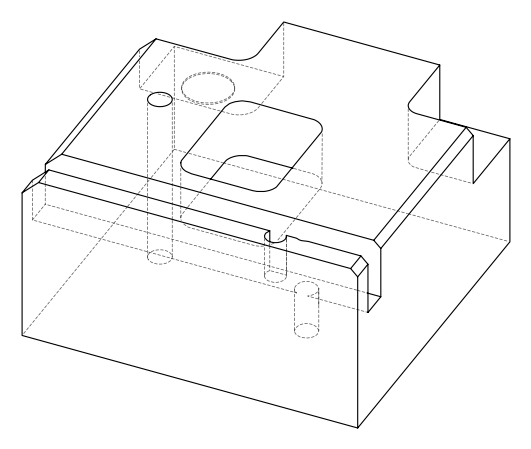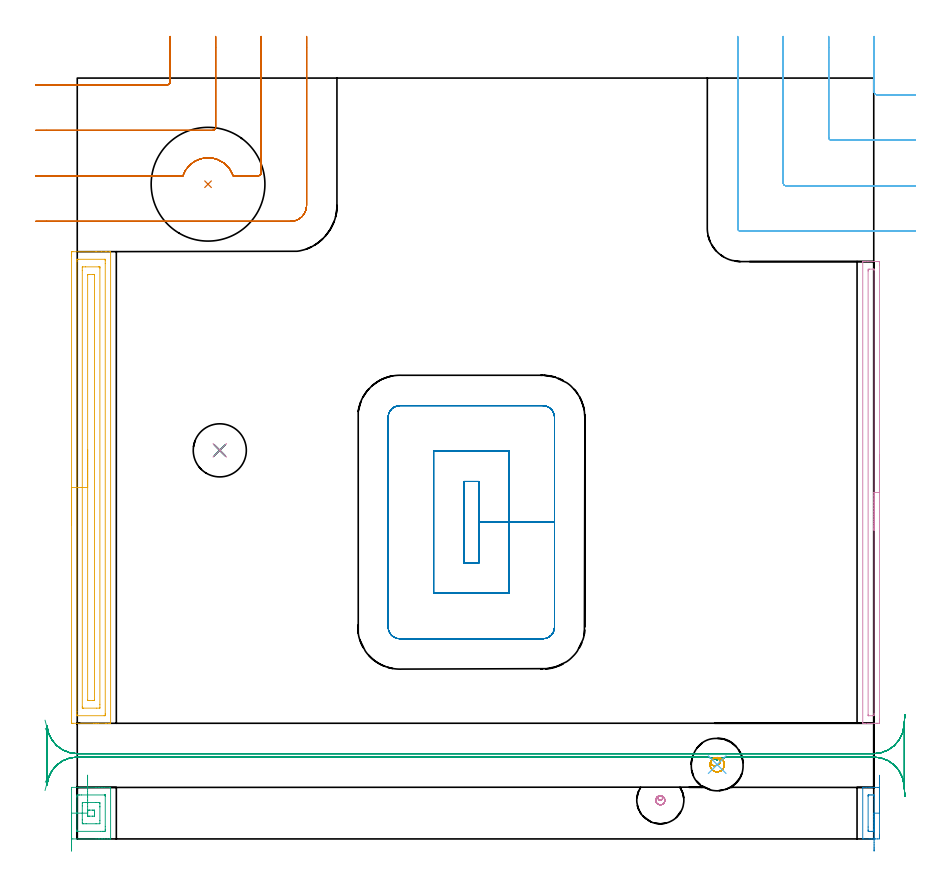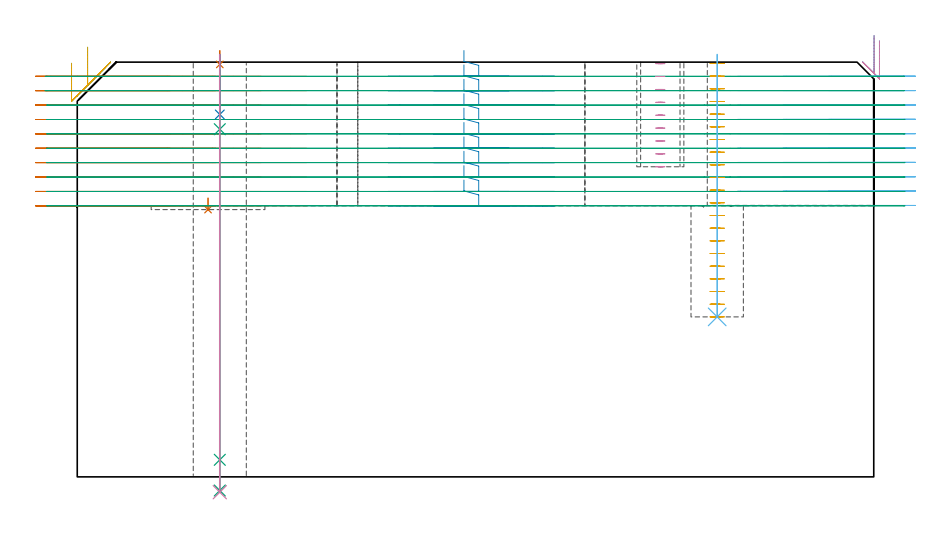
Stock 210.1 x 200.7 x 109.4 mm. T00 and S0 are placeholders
(PLAN: 16 operations, 8 tool changes, 43.3 min)
(1 INDEXABLE_INSERT_DRILL_BLIND_HOLE_FROM_SOLID | STEP1POCKET | UGT0302_009 | 0.02 min | 27487 mm3)
(2 AREA_MILL | FG_CHAMFER_SURFACE | UGT0205_001 | 0.39 min | 161 mm3)
(3 AREA_MILL_1 | FG_CHAMFER_SURFACE_1 | UGT0205_001 | 0.67 min | 1040 mm3)
(4 AREA_MILL_2 | FG_CHAMFER_SURFACE_2 | UGT0205_001 | 2.12 min | 1238 mm3)
(5 AREA_MILL_3 | FG_CHAMFER_SURFACE_3 | UGT0205_001 | 4.21 min | 7218 mm3)
(6 MILL_CORNER_NOTCH_RECTANGULAR | CORNER_NOTCH_RECTANGULAR | NXT0201_012 | Follow Part, ap 4, ae 75% | 5.86 min | 79663 mm3)
(7 MILL_CORNER_NOTCH_RECTANGULAR_1 | CORNER_NOTCH_RECTANGULAR_1 | NXT0201_012 | Follow Part, ap 4, ae 75% | 7.74 min | 90597 mm3)
(8 MILL_RECTANGULAR_POCKET | POCKET_RECTANGULAR_STRAIGHT | NXT0201_012 | Follow Part, ap 4, ae 75% | 8.92 min | 171940 mm3)
(9 MILL_RECTANGULAR_SLOT | SLOT_RECTANGULAR | NXT0201_012 | Follow Part, ap 4, ae 75% | 9.94 min | 134090 mm3)
(10 MILL_BLIND_HOLE_FROM_SOLID_MATERIAL | STEP1POCKET_1 | NXT0201_010 | Spiral | 0.41 min | 2734 mm3)
(11 MILL_BLIND_HOLE_FROM_SOLID_MATERIAL_1 | STEP1POCKET_2 | NXT0201_010 | Spiral | 1.61 min | 4404 mm3)
(12 BORE_BLIND_HOLE | STEP1POCKET_2 | UGT0332_073 | 0.28 min | 4 mm3)
(13 SPOT_DRILL | STEP1HOLE | NXT0321_9005460120000 | 0.03 min | 8 mm3)
(14 DRILL_BLIND_HOLE_INTO_CENTER | STEP1HOLE | UGT0301_207 | 0.06 min | 786 mm3)
(15 GUN_DRILL_THROUGH_HOLE | STEP1HOLE | UGT0307_006 | 0.54 min | 6181 mm3)
(16 DRILL_TO_ENLARGE_THROUGH_HOLE | STEP1HOLE | NXT0301_104 | 0.46 min | 9856 mm3)
(TOOL UGT0302_009 | Indexable Insert Drill 30mm | D30 PA180 FL50 Z2)
(TOOL UGT0205_001 | Chamfer Mill 20 x 3 x 45 deg. | D20 FL50 Z2)
(TOOL NXT0201_012 | ENDMILL 16mm [2P460-1600-NA 1630] | D16 FL38 Z6)
(TOOL NXT0201_010 | ENDMILL 10mm [2P460-1000-NA 1630] | D10 FL30 Z6)
(TOOL UGT0332_073 | 13.8 mm Rough Boring Bar | D13.8)
(TOOL NXT0321_9005460120000 | NC Spot Drill, 142deg, 12mm, Carbide, Uncoated | D12 PA142 FL30 Z2)
(TOOL UGT0301_207 | Twist Drill 9.2 mm | D9.2 PA118 FL80 Z2)
(TOOL UGT0307_006 | Gun Drill 9 mm | D9 PA130 FL24 Z1)
(TOOL NXT0301_104 | Carbide Drill 14mm [860.1-1400-112A1-MM 2214] | D14 PA140 FL123 Z2)
(OP 1 INDEXABLE_INSERT_DRILL_BLIND_HOLE_FROM_SOLID)
G17 G21 G94 G90
T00 M6
G54
G17 G0 G90 X34.5 Y172.7 S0 M3
G43 Z119.4 H0
G94 G81 G98 Z70.5 F250. R73.5
G80
M5
M2
(OP 2 AREA_MILL)
G17 G21 G94 G90
T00 M6
G54
G17 G0 G90 X211.6 Y16.8 S1061 M3
G43 Z119.4 H0
Z115.
G94 G1 Y16.762 Z114.128 F250.
Y16.648 Z113.263
Y16.459 Z112.412
Y16.197 Z111.58
Y15.863 Z110.774
Y15.46 Z110.
Y14.992 Z109.264
Y14.46 Z108.572
Y13.871 Z107.929
Y13.228 Z107.339
Y12.536 Z106.808
Y11.8 Z106.34
Y11.026 Z105.937
Y10.22 Z105.603
Y9.388 Z105.341
Y8.536 Z105.152
Y7.672 Z105.038
Y6.8 Z105.
Y1.017
X211.599 Y0.57 Z105.001
X211.594 Y0.133 Z105.002
X211.59 Y0.009 Z105.004
X211.161 Y0. Z105.433
X210.529 Z106.069
X210.281 Z106.316
X209.648 Z106.949
X209.4 Z107.196
X208.904 Z107.695
X207.446 Y0.001 Z109.153
X207.206 Y0.01 Z109.392
X207.2 Y0.125 Z109.4
Y13.475
X207.206 Y13.59 Z109.392
X207.447 Y13.6 Z109.151
X208.135 Z108.464
X208.904 Z107.695
X209.4 Z107.196
X209.648 Z106.949
X210.281 Z106.316
X210.529 Z106.069
X211.161 Y13.595 Z105.433
X211.59 Y13.591 Z105.004
X211.594 Y13.467 Z105.002
X211.599 Y13.03 Z105.001
X211.6 Y12.586 Z105.
Y6.8
X210.186 Z106.414
Y2.35
X210.185 Y2.152 Z106.415
X210.182 Y2.053 Z106.418
X210.179 Y2.013 Z106.421
X210.093 Y2.008 Z106.507
X209.746 Y2.001 Z106.854
X209.4 Y2. Z107.2
X208.865 Y2.001 Z107.735
X208.698 Y2.006 Z107.902
X208.621 Y2.01 Z107.979
X208.615 Y2.253 Z107.985
Y2.35
X208.614 Y3.144 Z107.986
Y11.25
X208.615 Y11.448 Z107.985
X208.618 Y11.547 Z107.982
X208.621 Y11.587 Z107.979
X208.707 Y11.592 Z107.893
X209.054 Y11.599 Z107.546
X209.4 Y11.6 Z107.2
X209.935 Y11.599 Z106.665
X210.102 Y11.594 Z106.498
X210.179 Y11.59 Z106.421
X210.185 Y11.347 Z106.415
Y11.25
X210.186 Y10.455 Z106.414
Y6.8
Y5.928 Z106.452
Y5.064 Z106.566
Y4.212 Z106.755
Y3.38 Z107.017
Y2.574 Z107.351
Y1.8 Z107.754
Y1.064 Z108.223
Y0.372 Z108.754
Y-0.271 Z109.343
Y-0.86 Z109.986
Y-1.391 Z110.679
Y-1.86 Z111.414
Y-2.263 Z112.188
Y-2.597 Z112.994
Y-2.859 Z113.826
Y-3.048 Z114.678
Y-3.162 Z115.543
Y-3.2 Z116.414
G0 Z119.4
M5
M2
(OP 3 AREA_MILL_1)
G17 G21 G94 G90
T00 M6
G54
G17 G0 G90 X-1.5 Y-3.2 S1061 M3
G43 Z119.4 H0
Z109.1
G94 G1 Y-3.162 Z108.229 F250.
Y-3.048 Z107.364
Y-2.859 Z106.512
Y-2.597 Z105.68
Y-2.263 Z104.874
Y-1.86 Z104.1
Y-1.392 Z103.364
Y-0.86 Z102.672
Y-0.271 Z102.029
Y0.372 Z101.44
Y1.064 Z100.909
Y1.8 Z100.44
Y2.574 Z100.037
Y3.38 Z99.703
Y4.212 Z99.441
Y5.063 Z99.252
Y5.928 Z99.138
Y6.8 Z99.1
Y13.03
X-1.494 Y13.575 Z99.103
X-1.491 Y13.59 Z99.105
X-1.47 Y13.6 Z99.127
X4.961 Z105.555
X5.588 Z106.186
X5.834 Z106.431
X6.462 Z107.059
X6.708 Z107.304
X7.201 Z107.8
X8.606 Z109.205
X8.706 Y13.597 Z109.298
X8.797 Y13.59 Z109.389
X8.8 Y13.475 Z109.4
Y0.125
X8.797 Y0.01 Z109.389
X8.706 Y0.003 Z109.298
X8.606 Y0. Z109.205
X7.963 Z108.562
X7.201 Z107.8
X6.708 Z107.304
X6.462 Z107.059
X5.834 Z106.431
X5.588 Z106.186
X4.961 Z105.555
X-1.156 Z99.441
X-1.474 Y0.004 Z99.123
X-1.492 Y0.01 Z99.105
X-1.498 Y0.029 Z99.098
X-1.5 Y0.57 Z99.1
Y6.8
X-0.086 Z100.514
X-0.085 Y11.049 Z100.515
X-0.083 Y11.25 Z100.517
X-0.079 Y11.585 Z100.521
X0.252 Y11.596 Z100.852
X0.592 Y11.598 Z101.192
X1.122 Y11.6 Z101.722
X7.238 Z107.838
X7.345 Y11.597 Z107.945
X7.363 Y11.595 Z107.963
X7.378 Y11.591 Z107.978
X7.379 Y11.57 Z107.979
X7.384 Y11.452 Z107.984
X7.385 Y11.25 Z107.985
X7.386 Y3.24 Z107.986
X7.385 Y2.551 Z107.985
X7.383 Y2.35 Z107.983
X7.379 Y2.015 Z107.979
X7.048 Y2.004 Z107.648
X6.708 Y2.002 Z107.308
X6.178 Y2. Z106.778
X0.061 Z100.661
X-0.045 Y2.003 Z100.555
X-0.063 Y2.005 Z100.537
X-0.078 Y2.009 Z100.522
X-0.079 Y2.03 Z100.521
X-0.084 Y2.148 Z100.516
X-0.085 Y2.35 Z100.515
X-0.086 Y6.8 Z100.514
X1.328 Z101.928
X1.329 Y8.719 Z101.929
X1.335 Y9.47 Z101.935
X1.344 Y9.593 Z101.944
X2.339 Y9.6 Z102.939
X4.961 Z105.561
X5.708 Y9.599 Z106.308
X5.834 Y9.595 Z106.434
X5.956 Y9.59 Z106.556
X5.964 Y9.47 Z106.564
X5.968 Y9.334 Z106.568
X5.971 Y8.58 Z106.571
Y8.44
Y4.881
X5.964 Y4.13 Z106.564
X5.956 Y4.007 Z106.556
X4.961 Y4. Z105.561
X2.339 Z102.939
X1.592 Y4.001 Z102.192
X1.466 Y4.005 Z102.066
X1.344 Y4.01 Z101.944
X1.336 Y4.13 Z101.936
X1.332 Y4.266 Z101.932
X1.329 Y5.02 Z101.929
Y5.16
X1.328 Y6.8 Z101.928
X2.743 Z103.343
X2.744 Y7.278 Z103.344
X2.746 Y7.439 Z103.346
X2.75 Y7.565 Z103.35
X2.753 Y7.591 Z103.353
X2.772 Y7.593 Z103.372
X2.82 Y7.596 Z103.42
X3.213 Y7.6 Z103.813
X3.301 Z103.901
X4.087 Z104.687
X4.176 Y7.599 Z104.776
X4.474 Y7.593 Z105.074
X4.543 Y7.59 Z105.143
X4.55 Y7.548 Z105.15
X4.552 Y7.497 Z105.152
X4.556 Y7.212 Z105.156
X4.557 Y6.8 Z105.157
X4.556 Y6.322 Z105.156
X4.554 Y6.161 Z105.154
X4.55 Y6.035 Z105.15
X4.547 Y6.009 Z105.147
X4.528 Y6.007 Z105.128
X4.48 Y6.004 Z105.08
X4.087 Y6. Z104.687
X3.999 Z104.599
X3.213 Z103.813
X3.124 Y6.001 Z103.724
X2.826 Y6.007 Z103.426
X2.757 Y6.01 Z103.357
X2.75 Y6.052 Z103.35
X2.748 Y6.103 Z103.348
X2.744 Y6.388 Z103.344
X2.743 Y6.8 Z103.343
X2.741 Y7.672 Z103.379
X2.739 Y8.537 Z103.491
X2.738 Y9.389 Z103.678
X2.736 Y10.221 Z103.939
X2.734 Y11.028 Z104.271
X2.733 Y11.803 Z104.672
X2.731 Y12.539 Z105.14
X2.73 Y13.233 Z105.669
X2.728 Y13.877 Z106.257
X2.727 Y14.468 Z106.899
X2.726 Y15. Z107.59
X2.725 Y15.471 Z108.325
X2.724 Y15.875 Z109.098
Y16.21 Z109.903
X2.723 Y16.474 Z110.735
Y16.665 Z111.586
X2.722 Y16.781 Z112.451
Y16.821 Z113.322
G0 Z119.4
M5
M2
(OP 4 AREA_MILL_2)
G17 G21 G94 G90
T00 M6
G54
G17 G0 G90 X211.6 Y101.4 S1061 M3
G43 Z119.4 H0
Z115.
G94 G1 Y101.362 Z114.128 F250.
Y101.248 Z113.263
Y101.059 Z112.412
Y100.797 Z111.58
Y100.463 Z110.774
Y100.06 Z110.
Y99.591 Z109.264
Y99.06 Z108.572
Y98.471 Z107.929
Y97.828 Z107.34
Y97.136 Z106.808
Y96.4 Z106.34
Y95.626 Z105.937
Y94.82 Z105.603
Y93.988 Z105.341
Y93.136 Z105.152
Y92.272 Z105.038
Y91.4 Z105.
Y31.563
X211.599 Y31.115 Z105.001
X211.595 Y30.675 Z105.002
X211.591 Y30.51 Z105.005
X211.161 Y30.5 Z105.434
X210.887 Z105.708
X210.281 Z106.314
X209.732 Z106.865
X209.4 Z107.196
X208.851 Z107.745
X208.519 Z108.075
X207.856 Z108.743
X207.531 Z109.069
X207.199 Y30.503 Z109.391
X207.2 Y30.668 Z109.4
Y152.132
X207.199 Y152.296 Z109.391
Y152.3
X207.531 Z109.069
X207.856 Z108.743
X208.519 Z108.075
X209.732 Z106.865
X210.281 Z106.314
X210.887 Z105.708
X211.161 Y152.297 Z105.434
X211.591 Y152.29 Z105.005
X211.595 Y152.125 Z105.002
X211.599 Y151.685 Z105.001
X211.6 Y151.24 Z105.
Y91.4
X210.186 Z106.414
X210.185 Y32.997 Z106.415
Y32.901
X210.179 Y32.512 Z106.421
X209.793 Y32.502 Z106.807
X208.707 Y32.5 Z107.893
X208.676 Y32.501 Z107.924
X208.644 Y32.504 Z107.956
X208.624 Y32.51 Z107.976
X208.621 Y32.533 Z107.979
X208.615 Y32.804 Z107.985
X208.614 Y149.803 Z107.986
X208.615 Y149.899 Z107.985
X208.621 Y150.288 Z107.979
X209.007 Y150.298 Z107.593
X210.093 Y150.3 Z106.507
X210.124 Y150.299 Z106.476
X210.156 Y150.296 Z106.444
X210.177 Y150.29 Z106.423
X210.179 Y150.267 Z106.421
X210.185 Y149.996 Z106.415
X210.186 Y91.4 Z106.414
Y90.528 Z106.452
Y89.663 Z106.566
Y88.812 Z106.755
Y87.98 Z107.017
Y87.174 Z107.351
Y86.4 Z107.754
Y85.664 Z108.223
Y84.972 Z108.754
Y84.329 Z109.343
Y83.74 Z109.986
Y83.208 Z110.678
Y82.74 Z111.414
Y82.337 Z112.188
Y82.003 Z112.994
Y81.741 Z113.826
Y81.552 Z114.678
Y81.438 Z115.543
Y81.4 Z116.414
G0 Z119.4
M5
M2
(OP 5 AREA_MILL_3)
G17 G21 G94 G90
T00 M6
G54
G17 G0 G90 X-1.5 Y82.7 S1061 M3
G43 Z119.4 H0
Z109.1
G94 G1 Y82.738 Z108.228 F250.
Y82.852 Z107.364
Y83.041 Z106.512
Y83.303 Z105.68
Y83.637 Z104.874
Y84.04 Z104.1
Y84.508 Z103.364
Y85.04 Z102.672
Y85.629 Z102.029
Y86.272 Z101.44
Y86.964 Z100.908
Y87.7 Z100.44
Y88.474 Z100.037
Y89.28 Z99.703
Y90.112 Z99.441
Y90.964 Z99.252
Y91.828 Z99.138
Y92.7 Z99.1
Y153.751
X-1.499 Y154.292 Z99.101
X-1.497 Y154.64 Z99.102
X-1.493 Y154.89 Z99.104
X-1.156 Y154.9 Z99.441
X4.961 Z105.556
X6.392 Z106.988
X7.582 Z108.177
X8.551 Z109.15
X8.678 Y154.897 Z109.27
X8.798 Y154.89 Z109.388
X8.8 Y154.738 Z109.4
Y30.662
X8.798 Y30.51 Z109.389
X8.678 Y30.503 Z109.27
X8.551 Y30.5 Z109.15
X8.215 Z108.814
X7.582 Z108.177
X5.518 Z106.115
X4.961 Z105.556
X4.366 Z104.961
X-1.156 Z99.441
X-1.438 Y30.504 Z99.159
X-1.492 Y30.51 Z99.105
X-1.499 Y30.566 Z99.099
X-1.5 Y31.108 Z99.1
Y92.7
X-0.086 Z100.514
X-0.085 Y152.306 Z100.515
X-0.084 Y152.507 Z100.516
X-0.08 Y152.852 Z100.52
X-0.079 Y152.886 Z100.521
X-0.024 Y152.891 Z100.576
X0.078 Y152.896 Z100.678
X0.207 Y152.899 Z100.807
X7.198 Z107.798
X7.338 Y152.893 Z107.938
X7.365 Y152.89 Z107.965
X7.379 Y152.881 Z107.979
X7.381 Y152.851 Z107.981
X7.384 Y152.709 Z107.984
X7.385 Y152.507 Z107.985
X7.386 Y151.815 Z107.986
X7.385 Y33.094 Z107.985
X7.384 Y32.893 Z107.984
X7.38 Y32.548 Z107.98
X7.379 Y32.514 Z107.979
X7.324 Y32.509 Z107.924
X7.221 Y32.504 Z107.821
X7.093 Y32.501 Z107.693
X0.102 Z100.702
X-0.038 Y32.507 Z100.562
X-0.065 Y32.51 Z100.535
X-0.079 Y32.519 Z100.521
X-0.081 Y32.549 Z100.519
X-0.084 Y32.691 Z100.516
X-0.085 Y32.893 Z100.515
X-0.086 Y33.585 Z100.514
Y92.7
X1.328 Z101.928
X1.329 Y149.969 Z101.929
X1.332 Y150.721 Z101.932
X1.335 Y150.855 Z101.935
X1.34 Y150.89 Z101.94
X1.378 Y150.894 Z101.978
X1.466 Y150.897 Z102.066
X2.165 Y150.9 Z102.765
X5.66 Z106.26
X5.834 Z106.434
X5.893 Y150.898 Z106.493
X5.939 Y150.894 Z106.539
X5.964 Y150.89 Z106.564
X5.966 Y150.86 Z106.566
X5.97 Y150.721 Z106.57
X5.971 Y150.582 Z106.571
Y35.431
X5.968 Y34.679 Z106.568
X5.965 Y34.545 Z106.565
X5.96 Y34.51 Z106.56
X5.921 Y34.506 Z106.521
X5.834 Y34.503 Z106.434
X5.135 Y34.5 Z105.735
X1.64 Z102.24
X1.466 Z102.066
X1.407 Y34.502 Z102.007
X1.361 Y34.506 Z101.961
X1.336 Y34.51 Z101.936
X1.334 Y34.54 Z101.934
X1.33 Y34.679 Z101.93
X1.329 Y34.818 Z101.929
X1.328 Y92.7 Z101.928
X2.743 Z103.343
Y148.684
X2.746 Y148.812 Z103.346
X2.75 Y148.888 Z103.35
X2.794 Y148.891 Z103.394
X3.213 Y148.9 Z103.813
X3.249 Z103.849
X4.122 Z104.722
X4.498 Y148.893 Z105.098
X4.541 Y148.89 Z105.141
X4.55 Y148.866 Z105.15
X4.555 Y148.817 Z105.155
X4.557 Y148.768 Z105.157
X4.556 Y36.716 Z105.156
X4.554 Y36.588 Z105.154
X4.55 Y36.512 Z105.15
X4.506 Y36.509 Z105.106
X4.087 Y36.5 Z104.687
X4.051 Z104.651
X3.178 Z103.778
X2.802 Y36.507 Z103.402
X2.759 Y36.51 Z103.359
X2.749 Y36.534 Z103.349
X2.745 Y36.583 Z103.345
X2.743 Y36.632 Z103.343
Y92.7
Y93.572 Z103.381
Y94.436 Z103.495
Y95.288 Z103.683
Y96.12 Z103.946
Y96.926 Z104.28
Y97.7 Z104.682
Y98.436 Z105.151
Y99.128 Z105.682
Y99.771 Z106.272
Y100.36 Z106.915
Y100.892 Z107.607
Y101.36 Z108.343
Y101.763 Z109.116
Y102.097 Z109.922
Y102.359 Z110.754
Y102.548 Z111.606
Y102.662 Z112.471
Y102.7 Z113.343
G0 Z119.4
M5
M2
(OP 6 MILL_CORNER_NOTCH_RECTANGULAR)
G17 G21 G94 G90
T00 M6
G54
G17 G0 G90 X210.2 Y211.699 S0 M3
G43 Z119.46 H1
Z105.674
G94 G1 Y208.699 F250.
Y197.096 F500.
G3 X210.996 Y196.3 R0.8
G1 X218.1
X221.1 F250.
G0 Z119.46
X198.2 Y211.7
Z105.674
G1 Y208.7
Y185.097 F500.
G3 X198.997 Y184.3 R0.8
G1 X218.1
X221.1 F250.
G0 Z119.46
X186.2 Y211.7
Z105.674
G1 Y208.7
Y173.097 F500.
G3 X186.997 Y172.3 R0.8
G1 X218.1
X221.1 F250.
G0 Z119.46
X174.2 Y211.7
Z105.674
G1 Y208.7
Y161.097 F500.
G3 X174.997 Y160.3 R0.8
G1 X218.1
X221.1 F250.
G0 Z119.46
X210.2 Y211.699
Z101.888
G1 Y208.699
Y197.096 F500.
G3 X210.996 Y196.3 R0.8
G1 X218.1
X221.1 F250.
G0 Z119.46
X198.2 Y211.7
Z101.888
G1 Y208.7
Y185.097 F500.
G3 X198.997 Y184.3 R0.8
G1 X218.1
X221.1 F250.
G0 Z119.46
X186.2 Y211.7
Z101.888
G1 Y208.7
Y173.097 F500.
G3 X186.997 Y172.3 R0.8
G1 X218.1
X221.1 F250.
G0 Z119.46
X174.2 Y211.7
Z101.888
G1 Y208.7
Y161.097 F500.
G3 X174.997 Y160.3 R0.8
G1 X218.1
X221.1 F250.
G0 Z119.46
X210.2 Y211.699
Z98.102
G1 Y208.699
Y197.096 F500.
G3 X210.996 Y196.3 R0.8
G1 X218.1
X221.1 F250.
G0 Z119.46
X198.2 Y211.7
Z98.102
G1 Y208.7
Y185.097 F500.
G3 X198.997 Y184.3 R0.8
G1 X218.1
X221.1 F250.
G0 Z119.46
X186.2 Y211.7
Z98.102
G1 Y208.7
Y173.097 F500.
G3 X186.997 Y172.3 R0.8
G1 X218.1
X221.1 F250.
G0 Z119.46
X174.2 Y211.7
Z98.102
G1 Y208.7
Y161.097 F500.
G3 X174.997 Y160.3 R0.8
G1 X218.1
X221.1 F250.
G0 Z119.46
X210.2 Y211.699
Z94.316
G1 Y208.699
Y197.096 F500.
G3 X210.996 Y196.3 R0.8
G1 X218.1
X221.1 F250.
G0 Z119.46
X198.2 Y211.7
Z94.316
G1 Y208.7
Y185.097 F500.
G3 X198.997 Y184.3 R0.8
G1 X218.1
X221.1 F250.
G0 Z119.46
X186.2 Y211.7
Z94.316
G1 Y208.7
Y173.097 F500.
G3 X186.997 Y172.3 R0.8
G1 X218.1
X221.1 F250.
G0 Z119.46
X174.2 Y211.7
Z94.316
G1 Y208.7
Y161.097 F500.
G3 X174.997 Y160.3 R0.8
G1 X218.1
X221.1 F250.
G0 Z119.46
X210.2 Y211.699
Z90.53
G1 Y208.699
Y197.096 F500.
G3 X210.996 Y196.3 R0.8
G1 X218.1
X221.1 F250.
G0 Z119.46
X198.2 Y211.7
Z90.53
G1 Y208.7
Y185.097 F500.
G3 X198.997 Y184.3 R0.8
G1 X218.1
X221.1 F250.
G0 Z119.46
X186.2 Y211.7
Z90.53
G1 Y208.7
Y173.097 F500.
G3 X186.997 Y172.3 R0.8
G1 X218.1
X221.1 F250.
G0 Z119.46
X174.2 Y211.7
Z90.53
G1 Y208.7
Y161.097 F500.
G3 X174.997 Y160.3 R0.8
G1 X218.1
X221.1 F250.
G0 Z119.46
X210.2 Y211.699
Z86.744
G1 Y208.699
Y197.096 F500.
G3 X210.996 Y196.3 R0.8
G1 X218.1
X221.1 F250.
G0 Z119.46
X198.2 Y211.7
Z86.744
G1 Y208.7
Y185.097 F500.
G3 X198.997 Y184.3 R0.8
G1 X218.1
X221.1 F250.
G0 Z119.46
X186.2 Y211.7
Z86.744
G1 Y208.7
Y173.097 F500.
G3 X186.997 Y172.3 R0.8
G1 X218.1
X221.1 F250.
G0 Z119.46
X174.2 Y211.7
Z86.744
G1 Y208.7
Y161.097 F500.
G3 X174.997 Y160.3 R0.8
G1 X218.1
X221.1 F250.
G0 Z119.46
X210.2 Y211.699
Z82.958
G1 Y208.699
Y197.096 F500.
G3 X210.996 Y196.3 R0.8
G1 X218.1
X221.1 F250.
G0 Z119.46
X198.2 Y211.7
Z82.958
G1 Y208.7
Y185.097 F500.
G3 X198.997 Y184.3 R0.8
G1 X218.1
X221.1 F250.
G0 Z119.46
X186.2 Y211.7
Z82.958
G1 Y208.7
Y173.097 F500.
G3 X186.997 Y172.3 R0.8
G1 X218.1
X221.1 F250.
G0 Z119.46
X174.2 Y211.7
Z82.958
G1 Y208.7
Y161.097 F500.
G3 X174.997 Y160.3 R0.8
G1 X218.1
X221.1 F250.
G0 Z119.46
X210.2 Y211.699
Z79.172
G1 Y208.699
Y197.096 F500.
G3 X210.996 Y196.3 R0.8
G1 X218.1
X221.1 F250.
G0 Z119.46
X198.2 Y211.7
Z79.172
G1 Y208.7
Y185.097 F500.
G3 X198.997 Y184.3 R0.8
G1 X218.1
X221.1 F250.
G0 Z119.46
X186.2 Y211.7
Z79.172
G1 Y208.7
Y173.097 F500.
G3 X186.997 Y172.3 R0.8
G1 X218.1
X221.1 F250.
G0 Z119.46
X174.2 Y211.7
Z79.172
G1 Y208.7
Y161.097 F500.
G3 X174.997 Y160.3 R0.8
G1 X218.1
X221.1 F250.
G0 Z119.46
X210.2 Y211.699
Z75.386
G1 Y208.699
Y197.096 F500.
G3 X210.996 Y196.3 R0.8
G1 X218.1
X221.1 F250.
G0 Z119.46
X198.2 Y211.7
Z75.386
G1 Y208.7
Y185.097 F500.
G3 X198.997 Y184.3 R0.8
G1 X218.1
X221.1 F250.
G0 Z119.46
X186.2 Y211.7
Z75.386
G1 Y208.7
Y173.097 F500.
G3 X186.997 Y172.3 R0.8
G1 X218.1
X221.1 F250.
G0 Z119.46
X174.2 Y211.7
Z75.386
G1 Y208.7
Y161.097 F500.
G3 X174.997 Y160.3 R0.8
G1 X218.1
X221.1 F250.
G0 Z119.46
X210.2 Y211.699
Z71.6
G1 Y208.699
Y197.096 F500.
G3 X210.996 Y196.3 R0.8
G1 X218.1
X221.1 F250.
G0 Z119.46
X198.2 Y211.7
Z71.6
G1 Y208.7
Y185.097 F500.
G3 X198.997 Y184.3 R0.8
G1 X218.1
X221.1 F250.
G0 Z119.46
X186.2 Y211.7
Z71.6
G1 Y208.7
Y173.097 F500.
G3 X186.997 Y172.3 R0.8
G1 X218.1
X221.1 F250.
G0 Z119.46
X174.2 Y211.7
Z71.6
G1 Y208.7
Y161.097 F500.
G3 X174.997 Y160.3 R0.8
G1 X218.1
X221.1 F250.
G0 Z119.46
M5
M2
(OP 7 MILL_CORNER_NOTCH_RECTANGULAR_1)
G17 G21 G94 G90
T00 M6
G54
G17 G0 G90 X-11. Y198.9 S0 M3
G43 Z119.46 H1
Z105.664
G94 G1 X-8. F250.
X23.704 F500.
G3 X24.5 Y199.696 R0.8
G1 Y208.7
Y211.7 F250.
G0 Z119.46
X-11. Y186.9
Z105.664
G1 X-8.
X35.703 F500.
G3 X36.5 Y187.697 R0.8
G1 Y208.7
Y211.7 F250.
G0 Z119.46
X-11. Y174.9
Z105.664
G1 X-8.
X27.856 F500.
G2 X37.01 Y179.233 R7.
X41.143 Y174.9 R7.
G1 X47.703
G3 X48.5 Y175.697 R0.8
G1 Y208.7
Y211.7 F250.
G0 Z119.46
X-11. Y162.9
Z105.664
G1 X-8.
X56.3 F500.
G3 X60.5 Y167.1 R4.2
G1 Y208.7
Y211.7 F250.
G0 Z119.46
X-11. Y198.9
Z101.868
G1 X-8.
X23.704 F500.
G3 X24.5 Y199.696 R0.8
G1 Y208.7
Y211.7 F250.
G0 Z119.46
X-11. Y186.9
Z101.868
G1 X-8.
X35.703 F500.
G3 X36.5 Y187.697 R0.8
G1 Y208.7
Y211.7 F250.
G0 Z119.46
X-11. Y174.9
Z101.868
G1 X-8.
X27.857 F500.
G2 X37.01 Y179.233 R7.
X41.142 Y174.9 R7.005
G1 X47.703
G3 X48.5 Y175.697 R0.8
G1 Y208.7
Y211.7 F250.
G0 Z119.46
X-11. Y162.9
Z101.868
G1 X-8.
X56.3 F500.
G3 X60.5 Y167.1 R4.2
G1 Y208.7
Y211.7 F250.
G0 Z119.46
X-11. Y198.9
Z98.072
G1 X-8.
X23.704 F500.
G3 X24.5 Y199.696 R0.8
G1 Y208.7
Y211.7 F250.
G0 Z119.46
X-11. Y186.9
Z98.072
G1 X-8.
X35.703 F500.
G3 X36.5 Y187.697 R0.8
G1 Y208.7
Y211.7 F250.
G0 Z119.46
X-11. Y174.9
Z98.072
G1 X-8.
X27.857 F500.
G2 X37.01 Y179.233 R7.
X41.14 Y174.9 R7.007
G1 X47.703
G3 X48.5 Y175.697 R0.8
G1 Y208.7
Y211.7 F250.
G0 Z119.46
X-11. Y162.9
Z98.072
G1 X-8.
X56.3 F500.
G3 X60.5 Y167.1 R4.2
G1 Y208.7
Y211.7 F250.
G0 Z119.46
X-11. Y198.9
Z94.276
G1 X-8.
X23.704 F500.
G3 X24.5 Y199.696 R0.8
G1 Y208.7
Y211.7 F250.
G0 Z119.46
X-11. Y186.9
Z94.276
G1 X-8.
X35.703 F500.
G3 X36.5 Y187.697 R0.8
G1 Y208.7
Y211.7 F250.
G0 Z119.46
X-11. Y174.9
Z94.276
G1 X-8.
X27.856 F500.
G2 X36.494 Y179.409 R6.999
X37.013 Y179.232 R6.999
X41.14 Y174.9 R7.007
G1 X47.703
G3 X48.5 Y175.697 R0.8
G1 Y208.7
Y211.7 F250.
G0 Z119.46
X-11. Y162.9
Z94.276
G1 X-8.
X56.3 F500.
G3 X60.5 Y167.1 R4.2
G1 Y208.7
Y211.7 F250.
G0 Z119.46
X-11. Y198.9
Z90.48
G1 X-8.
X23.704 F500.
G3 X24.5 Y199.696 R0.8
G1 Y208.7
Y211.7 F250.
G0 Z119.46
X-11. Y186.9
Z90.48
G1 X-8.
X35.703 F500.
G3 X36.5 Y187.697 R0.8
G1 Y208.7
Y211.7 F250.
G0 Z119.46
X-11. Y174.9
Z90.48
G1 X-8.
X27.856 F500.
G2 X36.957 Y179.254 R7.
G1 X37.013 Y179.233
G2 X41.14 Y174.9 R7.007
G1 X47.703
G3 X48.5 Y175.697 R0.8
G1 Y208.7
Y211.7 F250.
G0 Z119.46
X-11. Y162.9
Z90.48
G1 X-8.
X56.3 F500.
G3 X60.5 Y167.1 R4.2
G1 Y208.7
Y211.7 F250.
G0 Z119.46
X-11. Y198.9
Z86.684
G1 X-8.
X23.704 F500.
G3 X24.5 Y199.696 R0.8
G1 Y208.7
Y211.7 F250.
G0 Z119.46
X-11. Y186.9
Z86.684
G1 X-8.
X35.703 F500.
G3 X36.5 Y187.697 R0.8
G1 Y208.7
Y211.7 F250.
G0 Z119.46
X-11. Y174.9
Z86.684
G1 X-8.
X27.862 F500.
G2 X35.745 Y179.587 R7.008
X36.504 Y179.406 R7.
X41.139 Y174.9 R7.004
G1 X47.703
G3 X48.5 Y175.697 R0.8
G1 Y208.7
Y211.7 F250.
G0 Z119.46
X-11. Y162.9
Z86.684
G1 X-8.
X56.3 F500.
G3 X60.5 Y167.1 R4.2
G1 Y208.7
Y211.7 F250.
G0 Z119.46
X-11. Y198.9
Z82.888
G1 X-8.
X23.704 F500.
G3 X24.5 Y199.696 R0.8
G1 Y208.7
Y211.7 F250.
G0 Z119.46
X-11. Y186.9
Z82.888
G1 X-8.
X35.703 F500.
G3 X36.5 Y187.697 R0.8
G1 Y208.7
Y211.7 F250.
G0 Z119.46
X-11. Y174.9
Z82.888
G1 X-8.
X27.862 F500.
G2 X35.749 Y179.587 R7.008
X36.501 Y179.407 R7.
X41.139 Y174.9 R7.004
G1 X47.703
G3 X48.5 Y175.697 R0.8
G1 Y208.7
Y211.7 F250.
G0 Z119.46
X-11. Y162.9
Z82.888
G1 X-8.
X56.3 F500.
G3 X60.5 Y167.1 R4.2
G1 Y208.7
Y211.7 F250.
G0 Z119.46
X-11. Y198.9
Z79.092
G1 X-8.
X23.704 F500.
G3 X24.5 Y199.696 R0.8
G1 Y208.7
Y211.7 F250.
G0 Z119.46
X-11. Y186.9
Z79.092
G1 X-8.
X35.703 F500.
G3 X36.5 Y187.697 R0.8
G1 Y208.7
Y211.7 F250.
G0 Z119.46
X-11. Y174.9
Z79.092
G1 X-8.
X27.856 F500.
G2 X37.01 Y179.233 R7.
X41.138 Y174.9 R7.005
G1 X47.703
G3 X48.5 Y175.697 R0.8
G1 Y208.7
Y211.7 F250.
G0 Z119.46
X-11. Y162.9
Z79.092
G1 X-8.
X56.3 F500.
G3 X60.5 Y167.1 R4.2
G1 Y208.7
Y211.7 F250.
G0 Z119.46
X-11. Y198.9
Z75.296
G1 X-8.
X23.704 F500.
G3 X24.5 Y199.696 R0.8
G1 Y208.7
Y211.7 F250.
G0 Z119.46
X-11. Y186.9
Z75.296
G1 X-8.
X35.703 F500.
G3 X36.5 Y187.697 R0.8
G1 Y208.7
Y211.7 F250.
G0 Z119.46
X-11. Y174.9
Z75.296
G1 X-8.
X27.857 F500.
G2 X37.01 Y179.233 R7.001
X40.213 Y176.736 R7.015
X41.138 Y174.9 R7.005
G1 X47.703
G3 X48.5 Y175.697 R0.8
G1 Y208.7
Y211.7 F250.
G0 Z119.46
X-11. Y162.9
Z75.296
G1 X-8.
X56.3 F500.
G3 X60.5 Y167.1 R4.2
G1 Y208.7
Y211.7 F250.
G0 Z119.46
X-11. Y198.9
Z71.5
G1 X-8.
X23.704 F500.
G3 X24.5 Y199.696 R0.8
G1 Y208.7
Y211.7 F250.
G0 Z119.46
X-11. Y186.9
Z71.5
G1 X-8.
X35.703 F500.
G3 X36.5 Y187.697 R0.8
G1 Y208.7
Y211.7 F250.
G0 Z119.46
X-11. Y174.9
Z71.5
G1 X-8.
X27.861 F500.
G2 X36.427 Y179.428 R7.006
X36.921 Y179.267 R7.001
G1 X37.052 Y179.217
G2 X41.14 Y174.9 R7.015
G1 X47.703
G3 X48.5 Y175.697 R0.8
G1 Y208.7
Y211.7 F250.
G0 Z119.46
X-11. Y162.9
Z71.5
G1 X-8.
X56.3 F500.
G3 X60.5 Y167.1 R4.2
G1 Y208.7
Y211.7 F250.
G0 Z119.46
M5
M2
(OP 8 MILL_RECTANGULAR_POCKET)
G17 G21 G94 G90
T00 M6
G54
G17 G0 G90 X102. Y83.513 S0 M3
G43 Z119.46 H1
Z112.46
G94 G1 Y72.8 Z109.59 F250.
X105.9 Z108.545
Y83.55 Z105.664
Y94.3 F500.
X102.
Y72.8
X105.9
Y83.55
X113.9
Y102.3
X94.
Y64.8
X113.9
Y83.55
X125.9
Y111.2
G3 X122.8 Y114.3 R3.1
G1 X85.1
G3 X82. Y111.2 R3.1
G1 Y55.9
G3 X85.1 Y52.8 R3.1
G1 X122.8
G3 X125.9 Y55.9 R3.1
G1 Y83.55
Y84.55
G0 X102. Y83.513 Z108.664
G1 Y72.8 Z105.794 F250.
X105.9 Z104.749
Y83.55 Z101.868
Y94.3 F500.
X102.
Y72.8
X105.9
Y83.55
X113.9
Y102.3
X94.
Y64.8
X113.9
Y83.55
X125.9
Y111.2
G3 X122.8 Y114.3 R3.1
G1 X85.1
G3 X82. Y111.2 R3.1
G1 Y55.9
G3 X85.1 Y52.8 R3.1
G1 X122.8
G3 X125.9 Y55.9 R3.1
G1 Y83.55
Y84.55
G0 X102. Y83.513 Z104.868
G1 Y72.8 Z101.998 F250.
X105.9 Z100.953
Y83.55 Z98.072
Y94.3 F500.
X102.
Y72.8
X105.9
Y83.55
X113.9
Y102.3
X94.
Y64.8
X113.9
Y83.55
X125.9
Y111.2
G3 X122.8 Y114.3 R3.1
G1 X85.1
G3 X82. Y111.2 R3.1
G1 Y55.9
G3 X85.1 Y52.8 R3.1
G1 X122.8
G3 X125.9 Y55.9 R3.1
G1 Y83.55
Y84.55
G0 X102. Y83.513 Z101.072
G1 Y72.8 Z98.202 F250.
X105.9 Z97.157
Y83.55 Z94.276
Y94.3 F500.
X102.
Y72.8
X105.9
Y83.55
X113.9
Y102.3
X94.
Y64.8
X113.9
Y83.55
X125.9
Y111.2
G3 X122.8 Y114.3 R3.1
G1 X85.1
G3 X82. Y111.2 R3.1
G1 Y55.9
G3 X85.1 Y52.8 R3.1
G1 X122.8
G3 X125.9 Y55.9 R3.1
G1 Y83.55
Y84.55
G0 X102. Y83.513 Z97.276
G1 Y72.8 Z94.406 F250.
X105.9 Z93.361
Y83.55 Z90.48
Y94.3 F500.
X102.
Y72.8
X105.9
Y83.55
X113.9
Y102.3
X94.
Y64.8
X113.9
Y83.55
X125.9
Y111.2
G3 X122.8 Y114.3 R3.1
G1 X85.1
G3 X82. Y111.2 R3.1
G1 Y55.9
G3 X85.1 Y52.8 R3.1
G1 X122.8
G3 X125.9 Y55.9 R3.1
G1 Y83.55
Y84.55
G0 X102. Y83.513 Z93.48
G1 Y72.8 Z90.61 F250.
X105.9 Z89.565
Y83.55 Z86.684
Y94.3 F500.
X102.
Y72.8
X105.9
Y83.55
X113.9
Y102.3
X94.
Y64.8
X113.9
Y83.55
X125.9
Y111.2
G3 X122.8 Y114.3 R3.1
G1 X85.1
G3 X82. Y111.2 R3.1
G1 Y55.9
G3 X85.1 Y52.8 R3.1
G1 X122.8
G3 X125.9 Y55.9 R3.1
G1 Y83.55
Y84.55
G0 X102. Y83.513 Z89.684
G1 Y72.8 Z86.814 F250.
X105.9 Z85.769
Y83.55 Z82.888
Y94.3 F500.
X102.
Y72.8
X105.9
Y83.55
X113.9
Y102.3
X94.
Y64.8
X113.9
Y83.55
X125.9
Y111.2
G3 X122.8 Y114.3 R3.1
G1 X85.1
G3 X82. Y111.2 R3.1
G1 Y55.9
G3 X85.1 Y52.8 R3.1
G1 X122.8
G3 X125.9 Y55.9 R3.1
G1 Y83.55
Y84.55
G0 X102. Y83.513 Z85.888
G1 Y72.8 Z83.017 F250.
X105.9 Z81.972
Y83.55 Z79.092
Y94.3 F500.
X102.
Y72.8
X105.9
Y83.55
X113.9
Y102.3
X94.
Y64.8
X113.9
Y83.55
X125.9
Y111.2
G3 X122.8 Y114.3 R3.1
G1 X85.1
G3 X82. Y111.2 R3.1
G1 Y55.9
G3 X85.1 Y52.8 R3.1
G1 X122.8
G3 X125.9 Y55.9 R3.1
G1 Y83.55
Y84.55
G0 X102. Y83.513 Z82.092
G1 Y72.8 Z79.221 F250.
X105.9 Z78.176
Y83.55 Z75.296
Y94.3 F500.
X102.
Y72.8
X105.9
Y83.55
X113.9
Y102.3
X94.
Y64.8
X113.9
Y83.55
X125.9
Y111.2
G3 X122.8 Y114.3 R3.1
G1 X85.1
G3 X82. Y111.2 R3.1
G1 Y55.9
G3 X85.1 Y52.8 R3.1
G1 X122.8
G3 X125.9 Y55.9 R3.1
G1 Y83.55
Y84.55
G0 X102. Y83.513 Z78.296
G1 Y72.8 Z75.425 F250.
X105.9 Z74.38
Y83.55 Z71.5
Y94.3 F500.
X102.
Y72.8
X105.9
Y83.55
X113.9
Y102.3
X94.
Y64.8
X113.9
Y83.55
X125.9
Y111.2
G3 X122.8 Y114.3 R3.1
G1 X85.1
G3 X82. Y111.2 R3.1
G1 Y55.9
G3 X85.1 Y52.8 R3.1
G1 X122.8
G3 X125.9 Y55.9 R3.1
G1 Y83.55
Y84.55
G0 Z119.46
M5
M2
(OP 9 MILL_RECTANGULAR_SLOT)
G17 G21 G94 G90
T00 M6
G54
G17 G0 G90 X-8.436 Y14.952 S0 M3
G43 Z119.46 H1
Z105.664
G94 G1 X-6.952 Y17.559 F250.
G2 X0. Y21.6 R8. F500.
G1 X165.393
G2 X168.8 Y20.838 R8.
X172.207 Y21.6 R8.
G1 X210.1
G2 X218.046 Y14.532 R8.
G1 X218.075 Y14.53
G3 X218.1 Y15.156 R8.
G1 Y28.947
G3 X218.076 Y29.571 R8.
G1 X218.046 Y29.569
G2 X210.1 Y22.5 R8.
G1 X0.
G2 X-6.952 Y26.541 R8.
G1 X-8.436 Y29.148 F250.
G0 X-8.503 Y12.763 Z101.868
G1 X-7.73 Y15.661
G2 X0. Y21.6 R8. F500.
G1 X165.393
G2 X168.8 Y20.838 R8.
X172.207 Y21.6 R8.
G1 X210.1
G2 X218.07 Y14.292 R8.
G1 X218.1
Y29.808
X218.07
G2 X210.1 Y22.5 R8.
G1 X0.
G2 X-7.73 Y28.439 R8.
G1 X-8.503 Y31.337 F250.
G0 Z119.46
X218.33 Y32.796
Z98.072
G1 X218.07 Y29.808
G2 X210.1 Y22.5 R8. F500.
G1 X0.
G2 X-7.97 Y29.808 R8.
G1 X-8.
Y14.292
X-7.97
G2 X0. Y21.6 R8.
G1 X165.393
G2 X168.8 Y20.838 R8.
X172.207 Y21.6 R8.
G1 X210.1
G2 X218.07 Y14.292 R8.
G1 X218.33 Y11.304 F250.
G0 Y32.796 Z94.276
G1 X218.07 Y29.808
G2 X210.1 Y22.5 R8. F500.
G1 X0.
G2 X-7.97 Y29.808 R8.
G1 X-8.
Y14.292
X-7.97
G2 X0. Y21.6 R8.
G1 X165.393
G2 X168.8 Y20.838 R8.
X172.207 Y21.6 R8.
G1 X210.1
G2 X218.07 Y14.292 R8.
G1 X218.33 Y11.304 F250.
G0 Y32.796 Z90.48
G1 X218.07 Y29.808
G2 X210.1 Y22.5 R8. F500.
G1 X0.
G2 X-7.97 Y29.808 R8.
G1 X-8.
Y14.292
X-7.97
G2 X0. Y21.6 R8.
G1 X165.393
G2 X168.8 Y20.838 R8.
X172.207 Y21.6 R8.
G1 X210.1
G2 X218.07 Y14.292 R8.
G1 X218.33 Y11.304 F250.
G0 Y32.796 Z86.684
G1 X218.07 Y29.808
G2 X210.1 Y22.5 R8. F500.
G1 X0.
G2 X-7.97 Y29.808 R8.
G1 X-8.
Y14.292
X-7.97
G2 X0. Y21.6 R8.
G1 X165.393
G2 X168.8 Y20.838 R8.
X172.207 Y21.6 R8.
G1 X210.1
G2 X218.07 Y14.292 R8.
G1 X218.33 Y11.304 F250.
G0 Y32.796 Z82.888
G1 X218.07 Y29.808
G2 X210.1 Y22.5 R8. F500.
G1 X0.
G2 X-7.97 Y29.808 R8.
G1 X-8.
Y14.292
X-7.97
G2 X0. Y21.6 R8.
G1 X165.393
G2 X168.8 Y20.838 R8.
X172.207 Y21.6 R8.
G1 X210.1
G2 X218.07 Y14.292 R8.
G1 X218.33 Y11.304 F250.
G0 Y32.796 Z79.092
G1 X218.07 Y29.808
G2 X210.1 Y22.5 R8. F500.
G1 X0.
G2 X-7.97 Y29.808 R8.
G1 X-8.
Y14.292
X-7.97
G2 X0. Y21.6 R8.
G1 X165.393
G2 X168.8 Y20.838 R8.
X172.207 Y21.6 R8.
G1 X210.1
G2 X218.07 Y14.292 R8.
G1 X218.33 Y11.304 F250.
G0 Y32.796 Z75.296
G1 X218.07 Y29.808
G2 X210.1 Y22.5 R8. F500.
G1 X0.
G2 X-7.97 Y29.808 R8.
G1 X-8.
Y14.292
X-7.97
G2 X0. Y21.6 R8.
G1 X165.393
G2 X168.8 Y20.838 R8.
X172.207 Y21.6 R8.
G1 X210.1
G2 X218.07 Y14.292 R8.
G1 X218.33 Y11.304 F250.
G0 Y32.796 Z71.5
G1 X218.07 Y29.808
G2 X210.1 Y22.5 R8. F500.
G1 X0.
G2 X-7.97 Y29.808 R8.
G1 X-8.
Y14.292
X-7.97
G2 X0. Y21.6 R8.
G1 X165.393
G2 X168.8 Y20.838 R8.
X172.207 Y21.6 R8.
G1 X210.1
G2 X218.07 Y14.292 R8.
G1 X218.33 Y11.304 F250.
G0 Z119.46
M5
M2
(OP 10 MILL_BLIND_HOLE_FROM_SOLID_MATERIAL)
G17 G21 G94 G90
T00 M6
G54
G17 G0 G90 X153.8 Y10.2 S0 M3
G43 Z119.4 H1
Z109.
G94 G3 X154.4 Y10.8 R0.6 F250.
X153.8 Y11.4 R0.6
X152.6 Y10.2 R1.2
X153.8 Y11.4 R-1.2
X153.2 Y10.8 R0.6
X153.8 Y10.2 R0.6
G0 Z105.6
G3 X154.4 Y10.8 R0.6
X153.8 Y11.4 R0.6
X152.6 Y10.2 R1.2
X153.8 Y11.4 R-1.2
X153.2 Y10.8 R0.6
X153.8 Y10.2 R0.6
G0 Z102.2
G3 X154.4 Y10.8 R0.6
X153.8 Y11.4 R0.6
X152.6 Y10.2 R1.2
X153.8 Y11.4 R-1.2
X153.2 Y10.8 R0.6
X153.8 Y10.2 R0.6
G0 Z98.8
G3 X154.4 Y10.8 R0.6
X153.8 Y11.4 R0.6
X152.6 Y10.2 R1.2
X153.8 Y11.4 R-1.2
X153.2 Y10.8 R0.6
X153.8 Y10.2 R0.6
G0 Z95.4
G3 X154.4 Y10.8 R0.6
X153.8 Y11.4 R0.6
X152.6 Y10.2 R1.2
X153.8 Y11.4 R-1.2
X153.2 Y10.8 R0.6
X153.8 Y10.2 R0.6
G0 Z92.
G3 X154.4 Y10.8 R0.6
X153.8 Y11.4 R0.6
X152.6 Y10.2 R1.2
X153.8 Y11.4 R-1.2
X153.2 Y10.8 R0.6
X153.8 Y10.2 R0.6
G0 Z88.6
G3 X154.4 Y10.8 R0.6
X153.8 Y11.4 R0.6
X152.6 Y10.2 R1.2
X153.8 Y11.4 R-1.2
X153.2 Y10.8 R0.6
X153.8 Y10.2 R0.6
G0 Z85.2
G3 X154.4 Y10.8 R0.6
X153.8 Y11.4 R0.6
X152.6 Y10.2 R1.2
X153.8 Y11.4 R-1.2
X153.2 Y10.8 R0.6
X153.8 Y10.2 R0.6
G0 Z81.8
G3 X154.4 Y10.8 R0.6
X153.8 Y11.4 R0.6
X152.6 Y10.2 R1.2
X153.8 Y11.4 R-1.2
X153.2 Y10.8 R0.6
X153.8 Y10.2 R0.6
G0 Z119.4
M5
M2
(OP 11 MILL_BLIND_HOLE_FROM_SOLID_MATERIAL_1)
G17 G21 G94 G90
T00 M6
G54
G17 G0 G90 X168.8 Y19.6 S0 M3
G43 Z119.4 H1
Z109.057
G94 G3 X169.339 Y20.961 R0.787 F250.
X167.415 Y20.901 R1.361
X167.499 Y18.215 R1.9
X167.415 Y20.901 R-1.9
X167.457 Y19.558 R0.95
X168.8 Y19.6 R0.95
G0 Z105.714
G3 X169.339 Y20.961 R0.787
X167.415 Y20.901 R1.361
X167.499 Y18.215 R1.9
X167.415 Y20.901 R-1.9
X167.457 Y19.558 R0.95
X168.8 Y19.6 R0.95
G0 Z102.371
G3 X169.339 Y20.961 R0.787
X167.415 Y20.901 R1.361
X167.499 Y18.215 R1.9
X167.415 Y20.901 R-1.9
X167.457 Y19.558 R0.95
X168.8 Y19.6 R0.95
G0 Z99.029
G3 X169.339 Y20.961 R0.787
X167.415 Y20.901 R1.361
X167.499 Y18.215 R1.9
X167.415 Y20.901 R-1.9
X167.457 Y19.558 R0.95
X168.8 Y19.6 R0.95
G0 Z95.686
G3 X169.339 Y20.961 R0.787
X167.415 Y20.901 R1.361
X167.499 Y18.215 R1.9
X167.415 Y20.901 R-1.9
X167.457 Y19.558 R0.95
X168.8 Y19.6 R0.95
G0 Z92.343
G3 X169.339 Y20.961 R0.787
X167.415 Y20.901 R1.361
X167.499 Y18.215 R1.9
X167.415 Y20.901 R-1.9
X167.457 Y19.558 R0.95
X168.8 Y19.6 R0.95
G0 Z89.
G3 X169.339 Y20.961 R0.787
X167.415 Y20.901 R1.361
X167.499 Y18.215 R1.9
X167.415 Y20.901 R-1.9
X167.457 Y19.558 R0.95
X168.8 Y19.6 R0.95
G0 Z85.657
G3 X169.339 Y20.961 R0.787
X167.415 Y20.901 R1.361
X167.499 Y18.215 R1.9
X167.415 Y20.901 R-1.9
X167.457 Y19.558 R0.95
X168.8 Y19.6 R0.95
G0 Z82.314
G3 X169.339 Y20.961 R0.787
X167.415 Y20.901 R1.361
X167.499 Y18.215 R1.9
X167.415 Y20.901 R-1.9
X167.457 Y19.558 R0.95
X168.8 Y19.6 R0.95
G0 Z78.971
G3 X169.339 Y20.961 R0.787
X167.415 Y20.901 R1.361
X167.499 Y18.215 R1.9
X167.415 Y20.901 R-1.9
X167.457 Y19.558 R0.95
X168.8 Y19.6 R0.95
G0 Z75.629
G3 X169.339 Y20.961 R0.787
X167.415 Y20.901 R1.361
X167.499 Y18.215 R1.9
X167.415 Y20.901 R-1.9
X167.457 Y19.558 R0.95
X168.8 Y19.6 R0.95
G0 Z72.286
G3 X169.339 Y20.961 R0.787
X167.415 Y20.901 R1.361
X167.499 Y18.215 R1.9
X167.415 Y20.901 R-1.9
X167.457 Y19.558 R0.95
X168.8 Y19.6 R0.95
G0 Z68.943
G3 X169.339 Y20.961 R0.787
X167.415 Y20.901 R1.361
X167.499 Y18.215 R1.9
X167.415 Y20.901 R-1.9
X167.457 Y19.558 R0.95
X168.8 Y19.6 R0.95
G0 Z65.6
G3 X169.339 Y20.961 R0.787
X167.415 Y20.901 R1.361
X167.499 Y18.215 R1.9
X167.415 Y20.901 R-1.9
X167.457 Y19.558 R0.95
X168.8 Y19.6 R0.95
G0 Z62.257
G3 X169.339 Y20.961 R0.787
X167.415 Y20.901 R1.361
X167.499 Y18.215 R1.9
X167.415 Y20.901 R-1.9
X167.457 Y19.558 R0.95
X168.8 Y19.6 R0.95
G0 Z58.914
G3 X169.339 Y20.961 R0.787
X167.415 Y20.901 R1.361
X167.499 Y18.215 R1.9
X167.415 Y20.901 R-1.9
X167.457 Y19.558 R0.95
X168.8 Y19.6 R0.95
G0 Z55.571
G3 X169.339 Y20.961 R0.787
X167.415 Y20.901 R1.361
X167.499 Y18.215 R1.9
X167.415 Y20.901 R-1.9
X167.457 Y19.558 R0.95
X168.8 Y19.6 R0.95
G0 Z52.229
G3 X169.339 Y20.961 R0.787
X167.415 Y20.901 R1.361
X167.499 Y18.215 R1.9
X167.415 Y20.901 R-1.9
X167.457 Y19.558 R0.95
X168.8 Y19.6 R0.95
G0 Z48.886
G3 X169.339 Y20.961 R0.787
X167.415 Y20.901 R1.361
X167.499 Y18.215 R1.9
X167.415 Y20.901 R-1.9
X167.457 Y19.558 R0.95
X168.8 Y19.6 R0.95
G0 Z45.543
G3 X169.339 Y20.961 R0.787
X167.415 Y20.901 R1.361
X167.499 Y18.215 R1.9
X167.415 Y20.901 R-1.9
X167.457 Y19.558 R0.95
X168.8 Y19.6 R0.95
G0 Z42.2
G3 X169.339 Y20.961 R0.787
X167.415 Y20.901 R1.361
X167.499 Y18.215 R1.9
X167.415 Y20.901 R-1.9
X167.457 Y19.558 R0.95
X168.8 Y19.6 R0.95
G0 Z119.4
M5
M2
(OP 12 BORE_BLIND_HOLE)
G17 G21 G94 G90
T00 M6
G54
G17 G0 G90 X168.8 Y19.6 S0 M3
G43 Z119.4 H0
G94 G85 G98 Z42.2 F250. R111.4
G80
M5
M2
(OP 13 SPOT_DRILL)
G17 G21 G94 G90
T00 M6
G54
G17 G0 G90 X37.6 Y102.5 S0 M3
G43 Z119.4 H0
G94 G81 G98 Z108.793 F250. R112.4
G80
M5
M2
(OP 14 DRILL_BLIND_HOLE_INTO_CENTER)
G17 G21 G94 G90
T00 M6
G54
G17 G0 G90 X37.6 Y102.5 S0 M3
G43 Z119.4 H0
G94 G81 G98 Z95.6 F250. R111.4
G80
M5
M2
(OP 15 GUN_DRILL_THROUGH_HOLE)
G17 G21 G94 G90
T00 M6
G54
G17 G0 G90 X37.6 Y102.5 M8
G43 Z119.4 H0
Z107.293
S716 M3
G94 G1 Z91.705 F125. M26
G4 X.084
Z4.5 F250.
G4 X.084
Z-3.598 F125.
G4 X.084
M5
M9
G0 Z107.293
Z119.4
M2
(OP 16 DRILL_TO_ENLARGE_THROUGH_HOLE)
G17 G21 G94 G90
T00 M6
G54
G17 G0 G90 X37.6 Y102.5 S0 M3
G43 Z119.4 H1
G94 G73 G98 Z-4.048 F250. Q12.605 R111.4
G80
M5
M2
